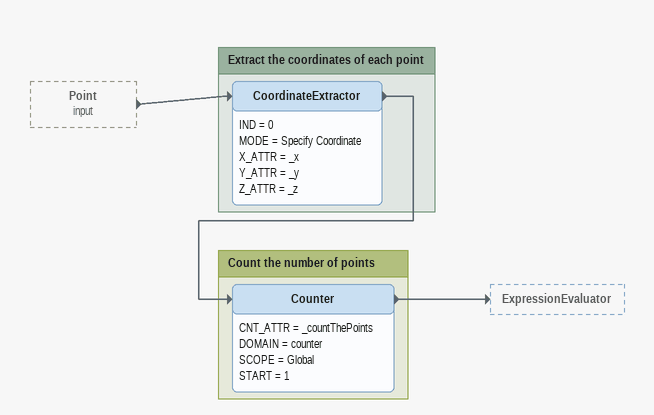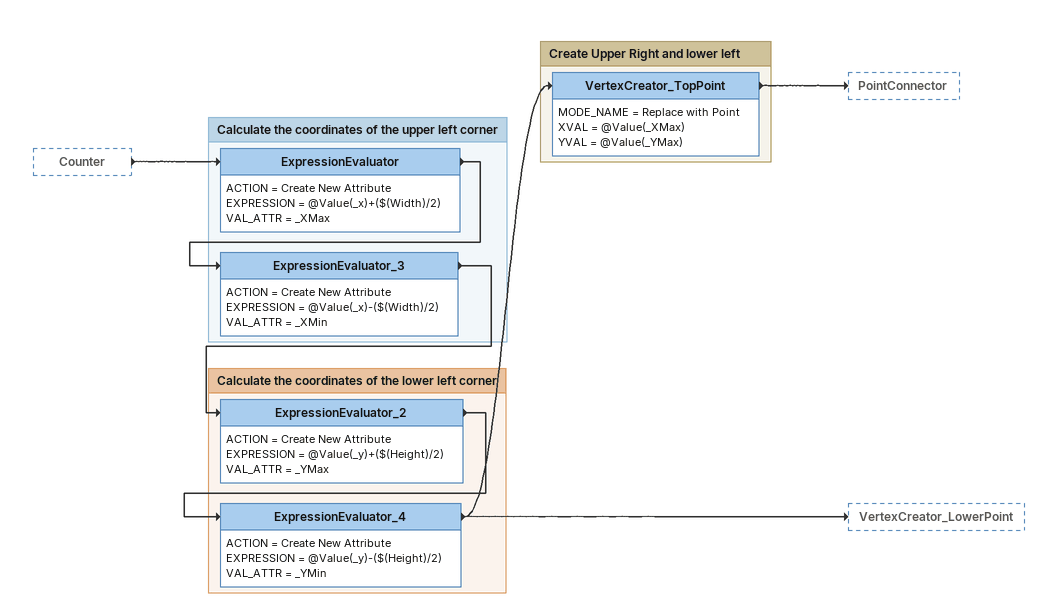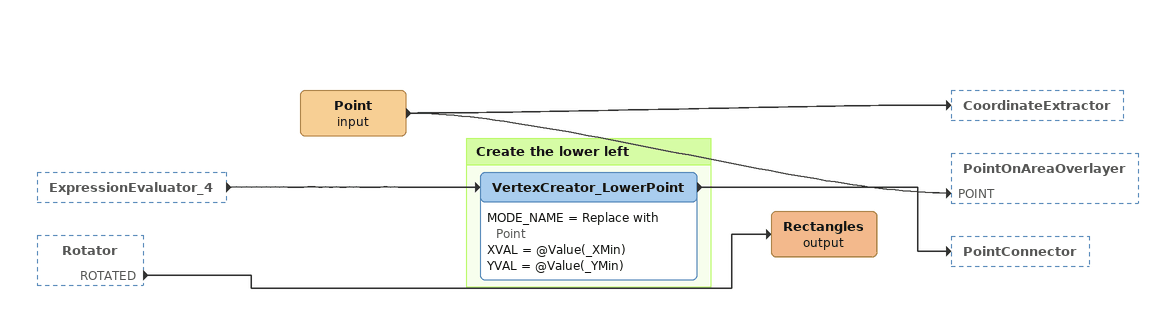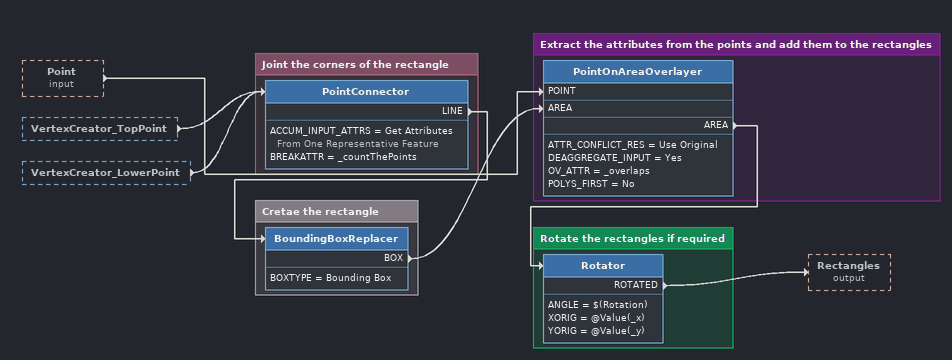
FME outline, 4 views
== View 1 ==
Point (input) [outside]
    -> CoordinateExtractor

Bookmark: Extract the coordinates of each point
CoordinateExtractor
    IND = 0
    MODE = Specify Coordinate
    X_ATTR = _x
    Y_ATTR = _y
    Z_ATTR = _z
    -> Counter

Bookmark: Count the number of points
Counter
    CNT_ATTR = _countThePoints
    DOMAIN = counter
    SCOPE = Global
    START = 1
    -> ExpressionEvaluator

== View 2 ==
Counter [outside]
    -> ExpressionEvaluator

Bookmark: Calculate the coordinates of the upper left corner
ExpressionEvaluator
    ACTION = Create New Attribute
    EXPRESSION = @Value(_x)+($(Width)/2)
    VAL_ATTR = _XMax
    -> ExpressionEvaluator_3
ExpressionEvaluator_3
    ACTION = Create New Attribute
    EXPRESSION = @Value(_x)-($(Width)/2)
    VAL_ATTR = _XMin
    -> ExpressionEvaluator_2

Bookmark: Calculate the coordinates of the lower left corner
ExpressionEvaluator_2
    ACTION = Create New Attribute
    EXPRESSION = @Value(_y)+($(Height)/2)
    VAL_ATTR = _YMax
    -> ExpressionEvaluator_4
ExpressionEvaluator_4
    ACTION = Create New Attribute
    EXPRESSION = @Value(_y)-($(Height)/2)
    VAL_ATTR = _YMin
    -> VertexCreator_TopPoint
    -> VertexCreator_LowerPoint

Bookmark: Create Upper Right and lower left
VertexCreator_TopPoint
    MODE_NAME = Replace with Point
    XVAL = @Value(_XMax)
    YVAL = @Value(_YMax)
    -> PointConnector

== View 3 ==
ExpressionEvaluator_4 [outside]
    -> VertexCreator_LowerPoint
Rotator [outside]
    ROTATED -> Rectangles (output)
Point (input)
    -> CoordinateExtractor
    -> PointOnAreaOverlayer [POINT]
Rectangles (output)

Bookmark: Create the lower left
VertexCreator_LowerPoint
    MODE_NAME = Replace with Point
    XVAL = @Value(_XMin)
    YVAL = @Value(_YMin)
    -> PointConnector

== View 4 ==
Point (input) [outside]
    -> PointOnAreaOverlayer [POINT]
VertexCreator_TopPoint [outside]
    -> PointConnector
VertexCreator_LowerPoint [outside]
    -> PointConnector

Bookmark: Joint the corners of the rectangle
PointConnector
    ACCUM_INPUT_ATTRS = Get Attributes From One Representative Feature
    BREAKATTR = _countThePoints
    LINE -> BoundingBoxReplacer

Bookmark: Cretae the rectangle
BoundingBoxReplacer
    BOXTYPE = Bounding Box
    BOX -> PointOnAreaOverlayer [AREA]

Bookmark: Extract the attributes from the points and add them to the rectangles
PointOnAreaOverlayer
    ATTR_CONFLICT_RES = Use Original
    DEAGGREGATE_INPUT = Yes
    OV_ATTR = _overlaps
    POLYS_FIRST = No
    AREA -> Rotator

Bookmark: Rotate the rectangles if required
Rotator
    ANGLE = $(Rotation)
    XORIG = @Value(_x)
    YORIG = @Value(_y)
    ROTATED -> Rectangles (output)
